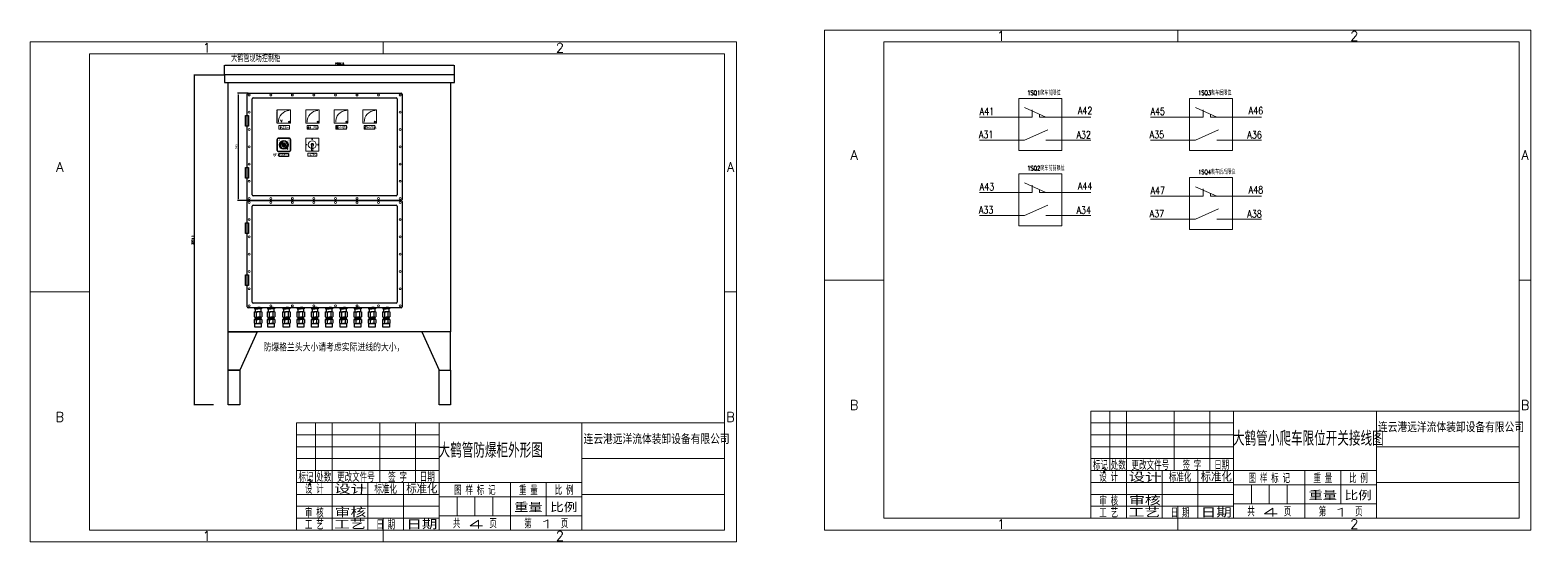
# Model space of a CAD drawing. Extents: x 203679 to 214036, y 136691 to 148845.
# Drawn here: x 203679 to 214036, y 136691 to 140220 of the extents above; entities that cross this region are included whole.
import ezdxf
from ezdxf.enums import TextEntityAlignment as Align

# ---------------------------------------------------------------- set-up
doc = ezdxf.new("R2010")
doc.units = 0
doc.header["$LTSCALE"] = 10
doc.linetypes.add('DASHED', pattern=[0.75, 0.5, -0.25])
doc.layers.get('0').update_dxf_attribs({"linetype": 'CONTINUOUS'})
doc.layers.get('Defpoints').update_dxf_attribs({"linetype": 'CONTINUOUS'})
for name, color, linetype in [('1轮廓实线层', 7, 'CONTINUOUS'), ('2细线层', 4, 'CONTINUOUS'), ('6文字层', 3, 'CONTINUOUS'), ('DIM', 3, 'CONTINUOUS'), ('Ï¸êμÏß', 1, 'CONTINUOUS'), ('图框层', 7, 'CONTINUOUS'), ('文字注释层', 7, 'CONTINUOUS')]:
    doc.layers.add(name, color=color, linetype=linetype)
for name, color, linetype, lineweight in [('AUDIT_I_061228083857-0', 7, 'CONTINUOUS', 50), ('′ÖêμÏß', 7, 'CONTINUOUS', 50), ('标注', 3, 'CONTINUOUS', 13)]:
    doc.layers.add(name, color=color, linetype=linetype, lineweight=lineweight)
doc.styles.add('FS', font='SimSun.ttf')
doc.styles.add('PC_TEXTSTYLE', font='romans.shx', dxfattribs={"width": 0.8, "bigfont": 'hzfs.shx'})
doc.styles.get("Standard").update_dxf_attribs({"font": 'txt.shx', "bigfont": 'hztxt.shx'})
doc.styles.add('TH_GBDIM', font='romans.shx', dxfattribs={"width": 0.8, "bigfont": 'gbcbig.shx'})
doc.styles.add('宋体', font='SimSun.ttf')
doc.dimstyles.new('TH_GBDIM', dxfattribs={"dimtxt": 3.5, "dimasz": 2.5, "dimexe": 2, "dimexo": 0, "dimgap": 1.5, "dimtad": 1, "dimdec": 1, "dimzin": 0, "dimdsep": 46, "dimtxsty": 'TH_GBDIM', "dimcen": 2.5, "dimclrd": 130, "dimclre": 130, "dimclrt": 3, "dimadec": 0, "dimazin": 0, "dimtfac": 0.714286, "dimtdec": 1, "dimtmove": 0, "dimatfit": 3, "dimfxl": 0, "dimtolj": 1, "dimtzin": 0, "dimlwd": -1, "dimlwe": -1, "dimarcsym": 0})
doc.dimstyles.new('标汪1', dxfattribs={"dimtxt": 14, "dimasz": 12, "dimexe": 4, "dimexo": 0, "dimgap": 4, "dimtad": 1, "dimtoh": 1, "dimdec": 0, "dimzin": 4, "dimdsep": 46, "dimtxsty": 'FS', "dimcen": 0, "dimclrd": 3, "dimclre": 3, "dimclrt": 3, "dimadec": 0, "dimazin": 0, "dimtfac": 1, "dimtdec": 0, "dimtofl": 0, "dimtmove": 2, "dimatfit": 3, "dimfxl": 0, "dimtolj": 1, "dimtzin": 0, "dimarcsym": 0})

# ---------------------------------------------------------------- blocks, each defined once
blk = doc.blocks.new('DQM-VIII')
for p, q in [((0, 23.7), (1.1, 24.9)), ((0, 23.7), (0, 11.9)), ((0, 0), (0, 11.9)), ((0, 0), (1.1, -1.1)), ((1.1, 30), (6.8, 30)), ((1.1, 30), (1.1, 11.9)), ((1.1, 20.8), (6.8, 20.8)), ((1.1, -6.2), (1.1, 11.9)), ((1.1, 2.9), (6.8, 2.9)), ((6.8, 30), (6.8, 11.9)), ((6.8, 26.6), (21.8, 26.6)), ((6.8, -6.2), (6.8, 11.9)), ((21.8, 26.9), (21.8, 11.9)), ((21.8, -3.1), (21.8, 11.9)), ((22.9, 31.7), (48.9, 31.7)), ((22.9, 21.2), (48.9, 21.2)), ((22.9, 2.5), (48.9, 2.5)), ((50.1, 26.9), (50.1, 11.9)), ((50.1, 26.6), (61.4, 26.6)), ((50.1, -3.1), (50.1, 11.9)), ((55.7, 26.6), (55.7, -2.8)), ((61.4, 27), (61.4, 12)), ((61.4, 26.6), (61.4, -2.8)), ((61.4, -3), (61.4, 12)), ((62.5, 31.8), (81.5, 31.8)), ((62.5, 21.3), (81.5, 21.3)), ((62.5, 2.7), (81.5, 2.7)), ((82.6, 27), (82.6, 12)), ((82.6, -3), (82.6, 12)), ((1.1, -6.2), (6.8, -6.2)), ((6.8, -2.8), (21.8, -2.8)), ((22.9, -7.9), (48.9, -7.9)), ((50.1, -2.8), (61.4, -2.8)), ((62.5, -7.8), (81.5, -7.8))]:
    blk.add_line(p, q)
blk.add_lwpolyline([(82.6, 28.5), (102.6, 28.5), (102.6, -4.9), (82.6, -4.9)], close=True)
for centre, radius, start, end in [((34.3, 26.4), 12.5, 155.39295, 204.60705), ((61, 11.9), 39.2, 166.20859, 180), ((61, 11.9), 39.2, 180, 193.79141), ((34.3, -2.7), 12.5, 155.39295, 204.60705), ((37.5, 26.4), 12.5, 335.39295, 24.60705), ((10.8, 11.9), 39.2, 0, 13.79141), ((10.8, 11.9), 39.2, 346.20859, 0), ((37.5, -2.7), 12.5, 335.39295, 24.60705), ((73.9, 26.6), 12.5, 155.39295, 204.60705), ((100.6, 12), 39.2, 166.20859, 180), ((100.6, 12), 39.2, 180, 193.79141), ((73.9, -2.6), 12.5, 155.39295, 204.60705), ((70.1, 26.6), 12.5, 335.39295, 24.60705), ((43.4, 12), 39.2, 0, 13.79141), ((43.4, 12), 39.2, 346.20859, 0), ((70.1, -2.6), 12.5, 335.39295, 24.60705)]:
    blk.add_arc(centre, radius, start, end)
at = {"layer": 'DIM'}
for p, q in [((55.7, 24.9), (61.4, 24.9)), ((55.7, -1.1), (61.4, -1.1))]:
    blk.add_line(p, q, dxfattribs=at)
blk = doc.blocks.new('*D85')
at = {"color": 130}
for p, q in [((205020, 139910), (204809, 139910)), ((204811, 139908), (204811, 137639)), ((204945, 137636), (204809, 137636))]:
    blk.add_line(p, q, dxfattribs=at)
for points in [[(204811, 139908), (204812, 139908), (204811, 139910)], [(204811, 137639), (204812, 137639), (204811, 137636)]]:
    blk.add_solid(points, dxfattribs=at)
at = {"layer": 'Defpoints', "color": 0}
for p in [(205020, 139910), (204811, 137636), (204945, 137636)]:
    blk.add_point(p, dxfattribs=at)
at = {"color": 3, "insert": (204802, 138773), "char_height": 15, "attachment_point": 5, "rotation": 90, "style": 'TH_GBDIM'}
blk.add_mtext('\\A1;2274.1', dxfattribs=at)
blk = doc.blocks.new('*D86')
at = {"color": 130}
for p, q in [((205020, 139910), (205020, 139979)), ((205023, 139977), (206604, 139977)), ((206607, 139910), (206607, 139979))]:
    blk.add_line(p, q, dxfattribs=at)
for points in [[(205023, 139978), (205023, 139977), (205020, 139977)], [(206604, 139978), (206604, 139977), (206607, 139977)]]:
    blk.add_solid(points, dxfattribs=at)
at = {"layer": 'Defpoints', "color": 0}
for p in [(206607, 139977), (205020, 139910), (206607, 139910)]:
    blk.add_point(p, dxfattribs=at)
at = {"color": 3, "insert": (205814, 139986), "char_height": 15, "attachment_point": 5, "style": 'TH_GBDIM'}
blk.add_mtext('\\A1;1586.6', dxfattribs=at)
blk = doc.blocks.new('新C65面板')
for p, q in [((-35, 29), (-35, -29)), ((-34.5, -29), (-34.5, 29)), ((29, 35), (-29, 35)), ((-29, 34.5), (29, 34.5)), ((-5.5, -4.1), (-16, 11.8)), ((-14.1, 15.6), (-15.6, 14.1)), ((-15, 14.7), (-11.5, 11.1)), ((-14.7, 15), (-11.1, 11.5)), ((-11.8, 16), (4.1, 5.5)), ((21.5, -20.7), (5.5, 4.1)), ((34.5, 29), (34.5, -29)), ((35, -29), (35, 29)), ((29, -34.5), (-29, -34.5)), ((-29, -35), (29, -35)), ((-4.1, -5.5), (20.7, -21.5)), ((20.9, -21.5), (21.5, -20.9))]:
    blk.add_line(p, q)
for radius in [23, 8, 4, 2.25]:
    blk.add_circle((0, 0), radius)
for centre, radius, start, end in [((-29, 29), 6, 90, 180), ((-29, 29), 5.5, 90, 180), ((0, 0), 19, 144.86844, 305.99807), ((-14.2, 12.7), 2, 135, 206.56505), ((-12.7, 14.2), 2, 63.43495, 135), ((-11.3, 11.3), 0.25, 225, 45), ((0, 0), 19, 324.00193, 125.13156), ((0, 0), 10, 166.64347, 283.81453), ((0, 0), 10, 346.18547, 103.35653), ((1.3, 1.3), 5, 32.97765, 56.63973), ((29, 29), 6, 0, 90), ((29, 29), 5.5, 0, 90), ((-29, -29), 6, 180, 270), ((-29, -29), 5.5, 180, 270), ((-1.3, -1.3), 5, 213.36027, 237.02235), ((20.8, -21.3), 0.2, 237.11694, 315), ((21.3, -20.8), 0.2, 315, 32.88306), ((29, -29), 5.5, 270, 0), ((29, -29), 6, 270, 0)]:
    blk.add_arc(centre, radius, start, end)
at = {"style": 'FS'}
for s, rotation, p in [('分', 35, (-26.8, 17.8)), ('合', 325, (18.6, 24.1))]:
    blk.add_text(s, height=8, rotation=rotation, dxfattribs=at).set_placement(p)
blk = doc.blocks.new('*D84')
at = {"color": 3, "lineweight": -2}
for p, q in [((205185, 139786), (205110, 139786)), ((205114, 139774), (205114, 139057)), ((205185, 139045), (205110, 139045))]:
    blk.add_line(p, q, dxfattribs=at)
at = {"color": 3}
for points in [[(205112, 139774), (205116, 139774), (205114, 139786)], [(205112, 139057), (205116, 139057), (205114, 139045)]]:
    blk.add_solid(points, dxfattribs=at)
at = {"layer": 'Defpoints', "color": 0}
for p in [(205185, 139786), (205114, 139045), (205185, 139045)]:
    blk.add_point(p, dxfattribs=at)
at = {"color": 3, "lineweight": -3, "insert": (205103, 139415), "char_height": 14, "attachment_point": 5, "rotation": 90, "style": 'FS'}
blk.add_mtext('\\A1;740', dxfattribs=at)

msp = doc.modelspace()

# ---------------------------------------------------------------- linework, layer by layer
for p, q in [((205178, 139051.76), (205178, 139778.93)), ((205184.61, 139785.54), (205792.78, 139785.54)), ((205211.05, 139084.81), (205211.05, 139745.87)), ((205217.66, 139752.48), (205759.73, 139752.48)), ((205630.82, 139785.54), (206239, 139785.54)), ((205663.88, 139752.48), (206205.95, 139752.48)), ((206212.56, 139745.87), (206212.56, 139084.81)), ((206245.61, 139778.93), (206245.61, 139051.76)), ((205178, 138311.37), (205178, 139038.54)), ((205792.78, 139045.15), (205184.61, 139045.15)), ((205184.61, 139045.15), (205792.78, 139045.15)), ((205211.05, 138344.42), (205211.05, 139005.48)), ((205759.73, 139078.2), (205217.66, 139078.2)), ((205217.66, 139012.09), (205759.73, 139012.09)), ((206239, 139045.15), (205630.82, 139045.15)), ((205630.82, 139045.15), (206239, 139045.15)), ((206205.95, 139078.2), (205663.88, 139078.2)), ((205663.88, 139012.09), (206205.95, 139012.09)), ((206212.56, 139005.48), (206212.56, 138344.42)), ((206245.61, 139038.54), (206245.61, 138311.37)), ((205792.78, 138304.76), (205184.61, 138304.76)), ((205759.73, 138337.81), (205217.66, 138337.81)), ((206239, 138304.76), (205630.82, 138304.76)), ((206205.95, 138337.81), (205663.88, 138337.81))]:
    msp.add_line(p, q)
at = {"color": 3, "linetype": 'DASHED'}
msp.add_line((205383.57, 139577.32), (205383.57, 139669.87), dxfattribs=at)
at = {"color": 0, "linetype": 'ByBlock', "lineweight": 13}
for p, q in [((210541.51, 139685.12), (210688.54, 139619.3)), ((210594.67, 139619.3), (210594.67, 139670.87)), ((210645.11, 139619.27), (210645.11, 139638.74)), ((211720.12, 139685.12), (211867.16, 139619.3)), ((211773.29, 139619.3), (211773.29, 139670.87)), ((211823.72, 139619.27), (211823.72, 139638.74)), ((210231.61, 139619.3), (210594.67, 139619.3)), ((210541.51, 139461.65), (210701.43, 139532.18)), ((210688.54, 139619.3), (210645.11, 139619.27)), ((210688.54, 139619.3), (210997.83, 139619.3)), ((211410.23, 139619.3), (211773.29, 139619.3)), ((211720.12, 139461.65), (211880.04, 139532.18)), ((211867.16, 139619.3), (211823.72, 139619.27)), ((211867.16, 139619.3), (212176.45, 139619.3)), ((210231.61, 139461.65), (210541.51, 139461.65)), ((210688.54, 139461.65), (210997.83, 139461.65)), ((211410.23, 139461.65), (211720.12, 139461.65)), ((211867.16, 139461.65), (212176.45, 139461.65)), ((210541.51, 139165.66), (210688.54, 139099.85)), ((210594.67, 139099.85), (210594.67, 139151.41)), ((210645.11, 139099.81), (210645.11, 139119.29)), ((211720.12, 139139.68), (211867.16, 139073.86)), ((211773.29, 139073.86), (211773.29, 139125.43)), ((210231.61, 139099.85), (210594.67, 139099.85)), ((210541.51, 138942.2), (210701.43, 139012.73)), ((210688.54, 139099.85), (210645.11, 139099.81)), ((210688.54, 139099.85), (210997.83, 139099.85)), ((211410.23, 139073.86), (211773.29, 139073.86)), ((211823.72, 139073.83), (211823.72, 139093.31)), ((211867.16, 139073.86), (211823.72, 139073.83)), ((211867.16, 139073.86), (212176.45, 139073.86)), ((210231.61, 138942.2), (210541.51, 138942.2)), ((210688.54, 138942.2), (210997.83, 138942.2)), ((211410.23, 138916.21), (211720.12, 138916.21)), ((211720.12, 138916.21), (211880.04, 138986.75)), ((211867.16, 138916.21), (212176.45, 138916.21))]:
    msp.add_line(p, q, dxfattribs=at)
for points in [[(205020.42, 139857.56), (206606.97, 139857.56), (206606.97, 139910.45), (205020.42, 139910.45)], [(205046.86, 139857.56), (206580.53, 139857.56), (206580.53, 138138.8), (205046.86, 138138.8)], [(205046.86, 138138.8), (205245.18, 138138.8), (205126.19, 137874.37), (205046.86, 137874.37)], [(206580.53, 138138.8), (206382.21, 138138.8), (206501.2, 137874.37), (206580.53, 137874.37)], [(205046.86, 137874.37), (205126.19, 137874.37), (205126.19, 137636.39), (205046.86, 137636.39)], [(206501.2, 137874.37), (206580.53, 137874.37), (206580.53, 137636.39), (206501.2, 137636.39)]]:
    msp.add_lwpolyline(points, close=True)
for points in [[(210501.42, 139749.07), (210798.32, 139749.07), (210798.32, 139389.35), (210501.42, 139389.35)], [(211680.04, 139749.07), (211976.94, 139749.07), (211976.94, 139389.35), (211680.04, 139389.35)], [(210501.42, 139229.62), (210798.32, 139229.62), (210798.32, 138869.89), (210501.42, 138869.89)], [(211680.04, 139203.64), (211976.94, 139203.64), (211976.94, 138843.91), (211680.04, 138843.91)]]:
    msp.add_lwpolyline(points, close=True, dxfattribs=at)
at = {"lineweight": -3}
for points in [[(205165.81, 139631.61), (205187.15, 139631.61), (205187.15, 139558.29), (205165.81, 139558.29)], [(205165.81, 139271.99), (205187.15, 139271.99), (205187.15, 139198.67), (205165.81, 139198.67)], [(205165.81, 138891.22), (205187.15, 138891.22), (205187.15, 138817.9), (205165.81, 138817.9)], [(205165.81, 138531.6), (205187.15, 138531.6), (205187.15, 138458.28), (205165.81, 138458.28)]]:
    msp.add_lwpolyline(points, close=True, dxfattribs=at)
at = {"color": 0, "linetype": 'ByBlock', "lineweight": 13}
msp.add_lwpolyline([(205631.11, 139429.57), (205631.11, 139390.16), (205620.89, 139390.16), (205620.89, 139429.57)], dxfattribs=at)
for centre, start, end in [((205184.61, 139778.93), 90, 180), ((205217.66, 139745.87), 90, 180), ((206205.95, 139745.87), 0, 90), ((206239, 139778.93), 0, 90), ((205184.61, 139051.76), 180, 270), ((205184.61, 139038.54), 90, 180), ((205217.66, 139084.81), 180, 270), ((205217.66, 139005.48), 90, 180), ((206205.95, 139084.81), 270, 0), ((206205.95, 139005.48), 0, 90), ((206239, 139051.76), 270, 0), ((206239, 139038.54), 0, 90), ((205184.61, 138311.37), 180, 270), ((205217.66, 138344.42), 180, 270), ((206205.95, 138344.42), 270, 0), ((206239, 138311.37), 270, 0)]:
    msp.add_arc(centre, 6.61, start, end)
for radius, start, end in [(8.94, 304.870136, 235.129864), (5.11, 0, 180)]:
    msp.add_arc((205626, 139429.57), radius, start, end, dxfattribs=at)
at = {"layer": '1轮廓实线层', "color": 0, "linetype": 'ByBlock', "lineweight": 13}
for p, q in [((204088.92, 136772.79), (204088.92, 140055.99)), ((208471.99, 140055.99), (204088.92, 140055.99)), ((208471.99, 140055.99), (208471.99, 136772.79)), ((209570.96, 136854.87), (209570.96, 140138.07)), ((213954.03, 140138.07), (209570.96, 140138.07)), ((213954.03, 140138.07), (213954.03, 136854.87)), ((205871, 139577.32), (205871, 139623.6)), ((213954.03, 137593.59), (210999.15, 137593.59)), ((210999.15, 136854.87), (210999.15, 137593.59)), ((211130.48, 137183.19), (211130.48, 137593.59)), ((211245.39, 137183.19), (211245.39, 137593.59)), ((211573.71, 137183.19), (211573.71, 137593.59)), ((211819.95, 137183.19), (211819.95, 137593.59)), ((211984.11, 136854.87), (211984.11, 137593.59)), ((212969.07, 136854.87), (212969.07, 137593.59)), ((208471.99, 137511.51), (205517.11, 137511.51)), ((205517.11, 136772.79), (205517.11, 137511.51)), ((205648.44, 137101.11), (205648.44, 137511.51)), ((205763.35, 137101.11), (205763.35, 137511.51)), ((206091.67, 137101.11), (206091.67, 137511.51)), ((206337.91, 137101.11), (206337.91, 137511.51)), ((206502.07, 136772.79), (206502.07, 137511.51)), ((207487.03, 136772.79), (207487.03, 137511.51)), ((212969.07, 137347.35), (213954.03, 137347.35)), ((207487.03, 137265.27), (208471.99, 137265.27)), ((210999.15, 137265.27), (211984.11, 137265.27)), ((205517.11, 137183.19), (206502.07, 137183.19)), ((210999.15, 137183.19), (212969.07, 137183.19)), ((211245.39, 136854.87), (211245.39, 137183.19)), ((211491.63, 136854.87), (211491.63, 137183.19)), ((211737.87, 136854.87), (211737.87, 137183.19)), ((205517.11, 137101.11), (207487.03, 137101.11)), ((205763.35, 136772.79), (205763.35, 137101.11)), ((206009.59, 136772.79), (206009.59, 137101.11)), ((206255.83, 136772.79), (206255.83, 137101.11)), ((212969.07, 137101.11), (213954.03, 137101.11)), ((207487.03, 137019.03), (208471.99, 137019.03)), ((211598.34, 136772.79), (211598.34, 136936.95)), ((206116.29, 136690.71), (206116.29, 136854.87)), ((209570.96, 136854.87), (213954.03, 136854.87)), ((204088.92, 136772.79), (208471.99, 136772.79))]:
    msp.add_line(p, q, dxfattribs=at)
for points in [[(205383.57, 139577.32), (205476.12, 139577.32), (205476.12, 139669.87), (205383.57, 139669.87)], [(205383.57, 139577.32), (205476.12, 139577.32), (205476.12, 139669.87), (205383.57, 139669.87)], [(205383.57, 139577.32), (205476.12, 139577.32), (205476.12, 139669.87), (205383.57, 139669.87)], [(205383.57, 139577.32), (205476.12, 139577.32), (205476.12, 139669.87), (205383.57, 139669.87)], [(205581.01, 139577.32), (205673.56, 139577.32), (205673.56, 139669.87), (205581.01, 139669.87)], [(205581.01, 139577.32), (205673.56, 139577.32), (205673.56, 139669.87), (205581.01, 139669.87)], [(205581.01, 139577.32), (205673.56, 139577.32), (205673.56, 139669.87), (205581.01, 139669.87)], [(205581.01, 139577.32), (205673.56, 139577.32), (205673.56, 139669.87), (205581.01, 139669.87)], [(205778.45, 139577.32), (205871, 139577.32), (205871, 139669.87), (205778.45, 139669.87)], [(205778.45, 139577.32), (205871, 139577.32), (205871, 139669.87), (205778.45, 139669.87)], [(205778.45, 139577.32), (205871, 139577.32), (205871, 139669.87), (205778.45, 139669.87)], [(205778.45, 139577.32), (205871, 139577.32), (205871, 139669.87), (205778.45, 139669.87)], [(205975.89, 139577.32), (206068.43, 139577.32), (206068.43, 139669.87), (205975.89, 139669.87)], [(205975.89, 139577.32), (206068.43, 139577.32), (206068.43, 139669.87), (205975.89, 139669.87)], [(205975.89, 139577.32), (206068.43, 139577.32), (206068.43, 139669.87), (205975.89, 139669.87)], [(205975.89, 139577.32), (206068.43, 139577.32), (206068.43, 139669.87), (205975.89, 139669.87)], [(205395.12, 139560.94), (205468.98, 139560.94), (205468.98, 139536.29), (205395.12, 139536.29)], [(205590.35, 139560.94), (205664.22, 139560.94), (205664.22, 139536.29), (205590.35, 139536.29)], [(205787.79, 139560.94), (205861.65, 139560.94), (205861.65, 139536.29), (205787.79, 139536.29)], [(205984.8, 139560.94), (206058.67, 139560.94), (206058.67, 139536.29), (205984.8, 139536.29)], [(205581.01, 139384.58), (205670.99, 139384.58), (205670.99, 139474.55), (205581.01, 139474.55)], [(205595.22, 139370.29), (205656.78, 139370.29), (205656.78, 139349.75), (205595.22, 139349.75)]]:
    msp.add_lwpolyline(points, close=True, dxfattribs=at)
at = {"layer": '1轮廓实线层'}
msp.add_lwpolyline([(205397.87, 139368.75), (205461.18, 139368.75), (205461.18, 139347.62), (205397.87, 139347.62)], close=True, dxfattribs=at)
at = {"layer": '1轮廓实线层', "color": 0, "linetype": 'ByBlock', "lineweight": 13}
for centre, radius in [((205466.42, 139587.36), 4.38), ((205466.42, 139587.36), 4.38), ((205466.42, 139587.36), 4.38), ((205466.42, 139587.36), 4.38), ((205663.86, 139587.36), 4.38), ((205663.86, 139587.36), 4.38), ((205663.86, 139587.36), 4.38), ((205663.86, 139587.36), 4.38), ((205861.3, 139587.36), 4.38), ((205861.3, 139587.36), 4.38), ((205861.3, 139587.36), 4.38), ((205861.3, 139587.36), 4.38), ((206058.73, 139587.36), 4.38), ((206058.73, 139587.36), 4.38), ((206058.73, 139587.36), 4.38), ((206058.73, 139587.36), 4.38), ((205626, 139429.57), 27.06)]:
    msp.add_circle(centre, radius, dxfattribs=at)
for centre in [(205470.73, 139587.36), (205470.73, 139587.36), (205470.73, 139587.36), (205470.73, 139587.36), (205668.17, 139587.36), (205668.17, 139587.36), (205668.17, 139587.36), (205668.17, 139587.36), (205865.61, 139587.36), (205865.61, 139587.36), (205865.61, 139587.36), (206063.05, 139587.36), (206063.05, 139587.36), (206063.05, 139587.36), (206063.05, 139587.36)]:
    msp.add_arc(centre, 77.78, 92.370988, 182.419595, dxfattribs=at)
at = {"layer": '2细线层', "color": 0, "linetype": 'ByBlock', "lineweight": 13}
for p, q in [((209160.56, 136772.79), (209160.56, 140220.15)), ((214036.11, 140220.15), (209160.56, 140220.15)), ((209160.56, 140220.15), (209160.56, 140138.07)), ((211598.34, 140220.15), (211598.34, 140138.07)), ((214036.11, 140220.15), (214036.11, 136772.79)), ((203678.52, 136690.71), (203678.52, 140138.07)), ((208554.07, 140138.07), (203678.52, 140138.07)), ((203678.52, 140138.07), (203678.52, 140055.99)), ((206116.29, 140138.07), (206116.29, 140055.99)), ((208554.07, 140138.07), (208554.07, 136690.71)), ((209160.56, 138496.47), (209570.96, 138496.47)), ((214036.11, 138496.47), (213954.03, 138496.47)), ((203678.52, 138414.39), (204088.92, 138414.39)), ((208554.07, 138414.39), (208471.99, 138414.39)), ((210999.15, 137511.51), (211984.11, 137511.51)), ((205517.11, 137429.43), (206502.07, 137429.43)), ((205517.11, 137347.35), (206502.07, 137347.35)), ((210999.15, 137429.43), (211984.11, 137429.43)), ((210999.15, 137347.35), (211984.11, 137347.35)), ((205517.11, 137265.27), (206502.07, 137265.27)), ((212476.59, 136854.87), (212476.59, 137183.19)), ((212722.83, 136953.37), (212722.83, 137183.19)), ((206994.55, 136772.79), (206994.55, 137101.11)), ((207240.79, 136871.29), (207240.79, 137101.11)), ((210999.15, 137101.11), (211984.11, 137101.11)), ((211984.11, 137084.7), (212969.07, 137084.7)), ((212107.23, 136953.37), (212107.23, 137084.7)), ((212230.35, 136953.37), (212230.35, 137084.7)), ((212353.47, 136953.37), (212353.47, 137084.7)), ((205517.11, 137019.03), (206502.07, 137019.03)), ((205517.11, 136936.95), (206502.07, 136936.95)), ((206502.07, 137002.62), (207487.03, 137002.62)), ((206625.19, 136871.29), (206625.19, 137002.62)), ((206748.31, 136871.29), (206748.31, 137002.62)), ((206871.43, 136871.29), (206871.43, 137002.62)), ((210999.15, 137019.03), (211984.11, 137019.03)), ((210999.15, 136936.95), (211984.11, 136936.95)), ((211984.11, 136953.37), (212969.07, 136953.37)), ((205517.11, 136854.87), (206502.07, 136854.87)), ((206502.07, 136871.29), (207487.03, 136871.29)), ((211598.34, 136772.79), (211598.34, 136854.87)), ((206116.29, 136690.71), (206116.29, 136772.79)), ((209160.56, 136772.79), (214036.11, 136772.79)), ((214036.11, 136772.79), (213954.03, 136772.79)), ((203678.52, 136690.71), (208554.07, 136690.71)), ((208554.07, 136690.71), (208471.99, 136690.71))]:
    msp.add_line(p, q, dxfattribs=at)
at = {"layer": '图框层', "color": 0, "linetype": 'ByBlock', "lineweight": 13}
for p, q in [((213954.03, 136854.87), (213954.03, 137593.59)), ((208471.99, 136772.79), (208471.99, 137511.51))]:
    msp.add_line(p, q, dxfattribs=at)
at = {"layer": '标注'}
for centre in [(205191.22, 139772.32), (205339.96, 139772.32), (205488.7, 139772.32), (205637.43, 139772.32), (205637.43, 139772.32), (205786.17, 139772.32), (205934.91, 139772.32), (206083.65, 139772.32), (206232.39, 139772.32), (205191.22, 139653.32), (206232.39, 139653.32), (205191.22, 139534.33), (206232.39, 139534.33), (205191.22, 139415.34), (206232.39, 139415.34), (205191.22, 139296.35), (206232.39, 139296.35), (205191.22, 139177.36), (206232.39, 139177.36), (205191.22, 139058.37), (205191.22, 139031.93), (205339.96, 139058.37), (205339.96, 139031.93), (205488.7, 139058.37), (205488.7, 139031.93), (205637.43, 139058.37), (205637.43, 139058.37), (205637.43, 139031.93), (205637.43, 139031.93), (205786.17, 139058.37), (205786.17, 139031.93), (205934.91, 139058.37), (205934.91, 139031.93), (206083.65, 139058.37), (206083.65, 139031.93), (206232.39, 139058.37), (206232.39, 139031.93), (205191.22, 138912.93), (206232.39, 138912.93), (205191.22, 138793.94), (206232.39, 138793.94), (205191.22, 138674.95), (206232.39, 138674.95), (205191.22, 138555.96), (206232.39, 138555.96), (205191.22, 138436.97), (206232.39, 138436.97), (205191.22, 138317.98), (205339.96, 138317.98), (205488.7, 138317.98), (205637.43, 138317.98), (205637.43, 138317.98), (205786.17, 138317.98), (205934.91, 138317.98), (206083.65, 138317.98), (206232.39, 138317.98)]:
    msp.add_circle(centre, 6.61, dxfattribs=at)

# ---------------------------------------------------------------- block references
at = {"xscale": 1.322125941856939, "yscale": 1.322125941856939, "zscale": 1.322125941856418, "rotation": 270}
for p in [(205235.27, 138306.49), (205325.36, 138306.49), (205431.17, 138306.49), (205529.65, 138306.49), (205628.12, 138306.49), (205726.6, 138306.49), (205825.07, 138306.49), (205923.55, 138306.49), (206022.02, 138306.49), (206120.5, 138306.49)]:
    msp.add_blockref('DQM-VIII', p, dxfattribs=at)
at = {"layer": '文字注释层', "xscale": 1.322125941856939, "yscale": 1.322125941856939, "zscale": 1.322125941856418}
msp.add_blockref('新C65面板', (205429.85, 139428.28), dxfattribs=at)

# ---------------------------------------------------------------- texts
at = {"color": 3, "style": 'FS'}
msp.add_text('QF1', height=18.51, dxfattribs=at).set_placement((205354.95, 139351.45))
at = {"color": 0, "linetype": 'ByBlock', "lineweight": 13, "char_height": 50.4, "width": 146.1903, "attachment_point": 1, "style": 'PC_TEXTSTYLE'}
for s, insert in [('A41', (210231.61, 139684.74)), ('A42', (210909.4, 139689.63)), ('A45', (211410.23, 139684.74)), ('A46', (212088.01, 139689.63)), ('A31', (210226.31, 139524.8)), ('A32', (210899.55, 139523.32)), ('A35', (211404.93, 139524.8)), ('A36', (212078.17, 139523.32)), ('A43', (210231.61, 139165.29)), ('A44', (210909.4, 139170.17)), ('A47', (211410.23, 139139.3)), ('A48', (212088.01, 139144.19)), ('A33', (210226.31, 139005.35)), ('A34', (210899.55, 139003.87)), ('A37', (211404.93, 138979.36)), ('A38', (212078.17, 138977.88))]:
    msp.add_mtext(s, dxfattribs=dict(at, insert=insert))
at = {"color": 3, "linetype": 'DASHED', "insert": (205289.95, 138055.62), "char_height": 50, "width": 1068.8744, "attachment_point": 1, "style": 'PC_TEXTSTYLE'}
msp.add_mtext('防爆格兰头大小请考虑实际进线的大小，', dxfattribs=at)
at = {"layer": '1轮廓实线层', "color": 0, "linetype": 'ByBlock', "lineweight": 13, "style": 'PC_TEXTSTYLE'}
for s, height, width, p in [('I电压指示', 15.425, 0.66, (205403.98, 139539.32)), ('A相电流指示', 15.425, 0.66, (205594.69, 139538.63)), ('B相电流指示', 15.425, 0.66, (205792.13, 139538.63)), ('C相电流指示', 15.425, 0.66, (205989.14, 139538.63)), ('A', 7.71, 0.8, (205583.78, 139425.36)), ('B', 7.71, 0.8, (205622.78, 139464.4)), ('C', 7.71, 0.8, (205663.1, 139425.69)), ('电压转换', 12.854, 0.66, (205605.95, 139352.47))]:
    msp.add_text(s, height=height, dxfattribs=dict(at, width=width)).set_placement(p)
at = {"layer": '1轮廓实线层', "style": '宋体'}
msp.add_text('总电源', height=7.615, dxfattribs=at).set_placement((205407.34, 139354.07))
at = {"layer": '1轮廓实线层', "color": 0, "linetype": 'ByBlock', "lineweight": 13, "insert": (205406.95, 139601.15), "char_height": 15.42, "width": 26.8675, "attachment_point": 1}
msp.add_mtext('V', dxfattribs=at)
at = {"layer": '6文字层', "color": 0, "linetype": 'ByBlock', "lineweight": 13, "style": 'PC_TEXTSTYLE'}
for s, p in [('1', (210379.45, 140179.11)), ('2', (212817.23, 140179.11)), ('1', (204897.41, 140097.03)), ('2', (207335.18, 140097.03)), ('A', (209365.76, 139358.31)), ('A', (213995.07, 139358.31)), ('A', (203883.72, 139276.23)), ('A', (208513.03, 139276.23)), ('B', (209365.76, 137634.63)), ('B', (213995.07, 137634.63)), ('B', (203883.72, 137552.55)), ('B', (208513.03, 137552.55)), ('1', (210379.45, 136813.83)), ('2', (212817.23, 136813.83)), ('1', (204897.41, 136731.75)), ('2', (207335.18, 136731.75))]:
    msp.add_text(s, height=65.66, dxfattribs=at).set_placement(p, align=Align.MIDDLE)
at = {"layer": '6文字层', "style": 'PC_TEXTSTYLE', "width": 0.66}
msp.add_text('大鹤管现场控制柜', height=47.597, dxfattribs=at).set_placement((205066.1, 140001.16))
at = {"layer": '6文字层', "color": 0, "linetype": 'ByBlock', "lineweight": 13, "style": 'PC_TEXTSTYLE', "width": 0.66}
for s, p in [('1SQ1爬车前限位', (210560.5, 139771.31)), ('1SQ3爬车后限位', (211739.11, 139771.31)), ('1SQ2爬车前前限位', (210560.5, 139251.86)), ('1SQ4爬车后后限位', (211739.11, 139225.88))]:
    msp.add_text(s, height=31.5, dxfattribs=at).set_placement(p)
at = {"layer": '6文字层', "color": 0, "linetype": 'ByBlock', "lineweight": 13, "style": 'PC_TEXTSTYLE', "width": 0.667}
for s, p in [('标记', (211064.82, 137224.23)), ('处数', (211187.94, 137224.23)), (' 更改文件号 ', (211409.55, 137224.23)), (' 签 字 ', (211696.83, 137224.23)), (' 日期 ', (211902.03, 137224.23)), ('标记', (205582.77, 137142.15)), ('处数', (205705.89, 137142.15)), (' 更改文件号 ', (205927.51, 137142.15)), (' 签 字 ', (206214.79, 137142.15)), (' 日期 ', (206419.99, 137142.15)), (' 设 计 ', (211122.27, 137142.24)), (' 标准化 ', (211614.75, 137142.24)), (' 图 样 标 记 ', (212230.35, 137133.95)), (' 重 量 ', (212599.71, 137133.95)), (' 比 例 ', (212845.95, 137133.95)), (' 设 计 ', (205640.23, 137060.16)), (' 标准化 ', (206132.71, 137060.16)), (' 图 样 标 记 ', (206748.31, 137051.87)), (' 重 量 ', (207117.67, 137051.87)), (' 比 例 ', (207363.91, 137051.87)), (' 审 核 ', (205640.23, 136895.91)), (' 工 艺 ', (211122.27, 136895.91)), (' 审 核 ', (211122.27, 136977.99)), ('共       页', (212230.35, 136904.12)), ('第       页', (212722.83, 136904.12)), (' 工 艺 ', (205640.23, 136813.83)), (' 日 期 ', (206132.71, 136813.83)), ('共       页', (206748.31, 136822.04)), ('第       页', (207240.79, 136822.04)), (' 日 期 ', (211614.75, 136895.91))]:
    msp.add_text(s, height=57.456, dxfattribs=at).set_placement(p, align=Align.MIDDLE)
at = {"layer": '6文字层', "color": 0, "linetype": 'ByBlock', "lineweight": 13, "style": 'PC_TEXTSTYLE', "width": 2.873784, "flags": 8}
for p, p2 in [((211258.06, 137107.22), (211485.62, 137101.11)), ((205776.01, 137025.14), (206003.57, 137019.03))]:
    msp.add_attdef('设计', text=' ', height=57.46, rotation=358.464421, dxfattribs=at).set_placement(p, p2, align=Align.FIT)
at = {"layer": '6文字层', "color": 0, "linetype": 'ByBlock', "lineweight": 13, "style": 'PC_TEXTSTYLE', "flags": 8}
for tag, width, p, p2 in [('标准化', 1.756036, (211757, 137107.22), (211971.77, 137107.22)), ('标准化', 1.756036, (206274.96, 137025.14), (206489.73, 137025.14)), ('重量', 2.448074, (212501.93, 136978.69), (212697.4, 136978.69)), ('比例', 2.367734, (212749.86, 136978.69), (212937.41, 136978.69)), ('重量', 2.448074, (207019.88, 136896.61), (207215.36, 136896.61)), ('比例', 2.367734, (207267.81, 136896.61), (207455.37, 136896.61)), ('审核', 2.723972, (211262, 136942.98), (211481.23, 136942.98)), ('工艺', 2.851598, (205776.31, 136778.89), (205994.97, 136778.89)), ('审核', 2.723972, (205779.95, 136860.9), (205999.18, 136860.9)), ('日期', 2.733185, (206274.96, 136778.89), (206489.73, 136778.89)), ('4', 2.342578, (206697.87, 136783.06), (206813.23, 136783.06)), ('1', 3.885709, (207186.84, 136785.16), (207303.78, 136785.16)), ('工艺', 2.851598, (211258.36, 136860.97), (211477.01, 136860.97)), ('日期', 2.733185, (211757, 136860.97), (211971.77, 136860.97)), ('4', 2.342578, (212179.91, 136865.14), (212295.28, 136865.14)), ('1', 3.885709, (212668.88, 136867.24), (212785.83, 136867.24))]:
    msp.add_attdef(tag, text='', height=57.46, dxfattribs=dict(at, width=width)).set_placement(p, p2, align=Align.FIT)
at = {"layer": 'AUDIT_I_061228083857-0', "color": 0, "linetype": 'ByBlock', "lineweight": 13, "char_height": 100, "width": 1192.1772, "attachment_point": 1, "style": 'PC_TEXTSTYLE'}
for s, insert in [('大鹤管小爬车限位开关接线图', (211979.7, 137453.97)), ('大鹤管防爆柜外形图', (206497.66, 137371.89))]:
    msp.add_mtext(s, dxfattribs=dict(at, insert=insert))
at = {"layer": 'Ï¸êμÏß', "color": 0, "linetype": 'ByBlock', "lineweight": 13, "width": 0.8}
for p in [(211091.83, 137184.86), (205609.79, 137102.78)]:
    msp.add_text('2', height=35, dxfattribs=at).set_placement(p, align=Align.MIDDLE)
at = {"layer": '′ÖêμÏß', "color": 0, "linetype": 'ByBlock', "lineweight": 13, "char_height": 70, "width": 985, "attachment_point": 1, "style": 'PC_TEXTSTYLE'}
for insert in [(212980.39, 137517.17), (207498.34, 137435.09)]:
    msp.add_mtext('连云港远洋流体装卸设备有限公司', dxfattribs=dict(at, insert=insert))

# ---------------------------------------------------------------- dimensions: what is measured, and where the dimension line sits
dim = msp.add_linear_dim(base=(206606.973, 139977.3816), p1=(205020.4218, 139910.4471), p2=(206606.973, 139910.4471), dimstyle='TH_GBDIM', override={"dimtxt": 15})
dim.commit()
dim.dimension.update_dxf_attribs({"geometry": '*D86', "text_midpoint": (205813.6974, 139986.3816)})
dim = msp.add_linear_dim(base=(204811.15, 137636.39), p1=(205020.42, 139910.45), p2=(204945.25, 137636.39), angle=90, dimstyle='TH_GBDIM', override={"dimtxt": 15})
dim.commit()
dim.dimension.update_dxf_attribs({"geometry": '*D85', "text_midpoint": (204802.15, 138773.42)})
at = {"lineweight": -3}
dim = msp.add_linear_dim(base=(205113.75, 139045.15), p1=(205184.61, 139785.54), p2=(205184.61, 139045.15), angle=90, dimstyle='标汪1', override={"dimfxl": 1.25, "dimtfill": 1}, dxfattribs=at)
dim.commit()
dim.dimension.update_dxf_attribs({"geometry": '*D84', "text_midpoint": (205102.75, 139415.34)})

doc.saveas('drawing.dxf')
